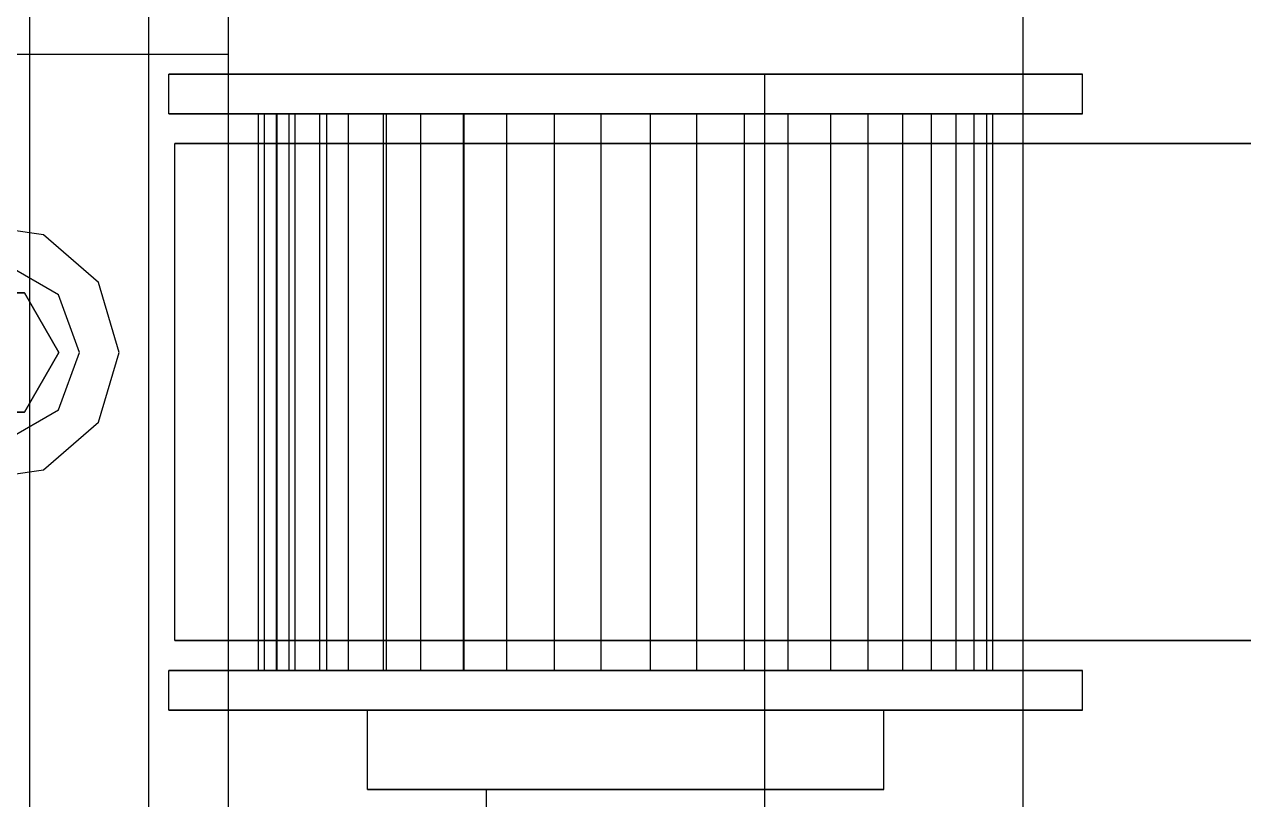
# Model space of a CAD drawing. Header units: millimetres. Extents: x -201 to 3037, y -406 to 3230.
# Drawn here: x 59.7 to 121.1, y 2679.5 to 2718.5 of the extents above; entities that cross this region are included whole.
import ezdxf

# ---------------------------------------------------------------- set-up
doc = ezdxf.new("R2010")
doc.units = ezdxf.units.MM
doc.layers.add('HIDDEN', color=8, linetype='Continuous')
doc.layers.add('VISIBLE', color=7, linetype='Continuous')

msp = doc.modelspace()

# ---------------------------------------------------------------- linework, layer by layer
at = {"layer": 'HIDDEN'}
for points in [[(66, 2000), (66, 2950)], [(66, 2000), (66, 2950)], [(70, 2000), (70, 2950)], [(70, 2000), (70, 2950)], [(70, 2000), (70, 2950)], [(60, 2060), (60, 2890)], [(60, 2060), (60, 2890)], [(60, 2060), (60, 2890)], [(60, 2060), (60, 2890)], [(110, 2635), (110, 2725)], [(10, 2717), (70, 2717)], [(70, 2487), (70, 2717)], [(70, 2667), (70, 2717)], [(113, 2716), (112.423, 2716), (110.722, 2716), (107.982, 2716), (104.34, 2716), (99.979, 2716), (95.118, 2716), (90, 2716), (84.882, 2716), (80.021, 2716), (75.66, 2716), (72.018, 2716), (69.278, 2716), (67.577, 2716), (67, 2716)], [(70, 2714), (70, 2716)], [(97, 2716), (96.824, 2716), (96.307, 2716), (95.473, 2716), (94.364, 2716), (93.037, 2716), (91.558, 2716), (90, 2716), (88.442, 2716), (86.963, 2716), (85.636, 2716), (84.527, 2716), (83.693, 2716), (83.176, 2716), (83, 2716)], [(83, 2716), (83.176, 2716), (83.693, 2716), (84.527, 2716), (85.636, 2716), (86.963, 2716), (88.442, 2716), (90, 2716), (91.558, 2716), (93.037, 2716), (94.364, 2716), (95.473, 2716), (96.307, 2716), (96.824, 2716), (97, 2716)], [(97, 2716), (96.824, 2716), (96.307, 2716), (95.473, 2716), (94.364, 2716), (93.037, 2716), (91.558, 2716), (90, 2716), (88.442, 2716), (86.963, 2716), (85.636, 2716), (84.527, 2716), (83.693, 2716), (83.176, 2716), (83, 2716)], [(83, 2716), (83.044, 2716), (83.176, 2716), (83.393, 2716), (83.693, 2716), (84.073, 2716), (84.527, 2716), (85.05, 2716), (85.636, 2716), (86.276, 2716), (86.963, 2716), (87.688, 2716), (88.442, 2716), (89.216, 2716), (90, 2716)], [(90, 2716), (90.784, 2716), (91.558, 2716), (92.312, 2716), (93.037, 2716), (93.724, 2716), (94.364, 2716), (94.95, 2716), (95.473, 2716), (95.927, 2716), (96.307, 2716), (96.607, 2716), (96.824, 2716), (96.956, 2716), (97, 2716)], [(97, 2714), (97, 2716)], [(110, 2714), (110, 2716)], [(113, 2714), (112.423, 2714), (110.722, 2714), (107.982, 2714), (104.34, 2714), (99.979, 2714), (95.118, 2714), (90, 2714), (84.882, 2714), (80.021, 2714), (75.66, 2714), (72.018, 2714), (69.278, 2714), (67.577, 2714), (67, 2714)], [(71.822, 2714), (71.79, 2714), (71.76, 2714), (71.731, 2714), (71.703, 2714), (71.677, 2714), (71.653, 2714), (71.63, 2714), (71.609, 2714), (71.589, 2714), (71.571, 2714), (71.554, 2714), (71.539, 2714), (71.525, 2714), (71.513, 2714)], [(71.513, 2714), (71.525, 2714), (71.539, 2714), (71.554, 2714), (71.571, 2714), (71.589, 2714), (71.609, 2714), (71.63, 2714), (71.653, 2714), (71.677, 2714), (71.703, 2714), (71.731, 2714), (71.76, 2714), (71.79, 2714), (71.822, 2714)], [(72.421, 2714), (72.416, 2714), (72.4, 2714), (72.374, 2714), (72.337, 2714), (72.291, 2714), (72.235, 2714), (72.17, 2714), (72.096, 2714), (72.015, 2714), (71.926, 2714), (71.831, 2714), (71.729, 2714), (71.623, 2714), (71.513, 2714)], [(71.513, 2714), (71.623, 2714), (71.729, 2714), (71.831, 2714), (71.926, 2714), (72.015, 2714), (72.096, 2714), (72.17, 2714), (72.235, 2714), (72.291, 2714), (72.337, 2714), (72.374, 2714), (72.4, 2714), (72.416, 2714), (72.421, 2714)], [(71.513, 2686), (71.513, 2714)], [(71.822, 2714), (71.963, 2714), (72.102, 2714), (72.236, 2714), (72.365, 2714), (72.487, 2714), (72.601, 2714), (72.704, 2714), (72.796, 2714), (72.876, 2714), (72.943, 2714), (72.996, 2714), (73.034, 2714), (73.057, 2714), (73.065, 2714)], [(73.065, 2714), (73.057, 2714), (73.034, 2714), (72.996, 2714), (72.943, 2714), (72.876, 2714), (72.796, 2714), (72.704, 2714), (72.601, 2714), (72.487, 2714), (72.365, 2714), (72.236, 2714), (72.102, 2714), (71.963, 2714), (71.822, 2714)], [(71.822, 2686), (71.822, 2714)], [(72.421, 2686), (72.421, 2714)], [(73.37, 2714), (73.296, 2714), (73.223, 2714), (73.152, 2714), (73.083, 2714), (73.014, 2714), (72.947, 2714), (72.882, 2714), (72.818, 2714), (72.755, 2714), (72.694, 2714), (72.634, 2714), (72.576, 2714), (72.519, 2714), (72.464, 2714)], [(72.464, 2714), (72.519, 2714), (72.576, 2714), (72.634, 2714), (72.694, 2714), (72.755, 2714), (72.818, 2714), (72.882, 2714), (72.947, 2714), (73.014, 2714), (73.083, 2714), (73.152, 2714), (73.223, 2714), (73.296, 2714), (73.37, 2714)], [(73.065, 2714), (73.061, 2714), (73.051, 2714), (73.035, 2714), (73.012, 2714), (72.982, 2714), (72.946, 2714), (72.905, 2714), (72.857, 2714), (72.804, 2714), (72.745, 2714), (72.681, 2714), (72.613, 2714), (72.54, 2714), (72.464, 2714)], [(72.464, 2714), (72.54, 2714), (72.613, 2714), (72.681, 2714), (72.745, 2714), (72.804, 2714), (72.857, 2714), (72.905, 2714), (72.946, 2714), (72.982, 2714), (73.012, 2714), (73.035, 2714), (73.051, 2714), (73.061, 2714), (73.065, 2714)], [(72.464, 2686), (72.464, 2714)], [(73.065, 2686), (73.065, 2714)], [(73.065, 2686), (73.065, 2714)], [(73.37, 2714), (73.534, 2714), (73.7, 2714), (73.865, 2714), (74.027, 2714), (74.182, 2714), (74.329, 2714), (74.465, 2714), (74.587, 2714), (74.694, 2714), (74.785, 2714), (74.856, 2714), (74.908, 2714), (74.94, 2714), (74.951, 2714)], [(74.951, 2714), (74.94, 2714), (74.908, 2714), (74.856, 2714), (74.785, 2714), (74.694, 2714), (74.587, 2714), (74.465, 2714), (74.329, 2714), (74.182, 2714), (74.027, 2714), (73.865, 2714), (73.7, 2714), (73.534, 2714), (73.37, 2714)], [(73.37, 2686), (73.37, 2714)], [(76.051, 2714), (75.94, 2714), (75.831, 2714), (75.722, 2714), (75.615, 2714), (75.509, 2714), (75.404, 2714), (75.3, 2714), (75.198, 2714), (75.097, 2714), (74.997, 2714), (74.898, 2714), (74.801, 2714), (74.704, 2714), (74.61, 2714)], [(74.61, 2714), (74.704, 2714), (74.801, 2714), (74.898, 2714), (74.997, 2714), (75.097, 2714), (75.198, 2714), (75.3, 2714), (75.404, 2714), (75.509, 2714), (75.615, 2714), (75.722, 2714), (75.831, 2714), (75.94, 2714), (76.051, 2714)], [(74.951, 2714), (74.949, 2714), (74.943, 2714), (74.934, 2714), (74.922, 2714), (74.905, 2714), (74.886, 2714), (74.862, 2714), (74.836, 2714), (74.806, 2714), (74.773, 2714), (74.736, 2714), (74.697, 2714), (74.655, 2714), (74.61, 2714)], [(74.61, 2714), (74.655, 2714), (74.697, 2714), (74.736, 2714), (74.773, 2714), (74.806, 2714), (74.836, 2714), (74.862, 2714), (74.886, 2714), (74.905, 2714), (74.922, 2714), (74.934, 2714), (74.943, 2714), (74.949, 2714), (74.951, 2714)], [(74.61, 2686), (74.61, 2714)], [(74.951, 2686), (74.951, 2714)], [(74.951, 2686), (74.951, 2714)], [(76.051, 2714), (76.226, 2714), (76.41, 2714), (76.599, 2714), (76.789, 2714), (76.976, 2714), (77.156, 2714), (77.325, 2714), (77.48, 2714), (77.618, 2714), (77.734, 2714), (77.827, 2714), (77.895, 2714), (77.937, 2714), (77.951, 2714)], [(77.951, 2714), (77.937, 2714), (77.895, 2714), (77.827, 2714), (77.734, 2714), (77.618, 2714), (77.48, 2714), (77.325, 2714), (77.156, 2714), (76.976, 2714), (76.789, 2714), (76.599, 2714), (76.41, 2714), (76.226, 2714), (76.051, 2714)], [(76.051, 2686), (76.051, 2714)], [(79.683, 2714), (79.543, 2714), (79.403, 2714), (79.265, 2714), (79.128, 2714), (78.991, 2714), (78.855, 2714), (78.721, 2714), (78.587, 2714), (78.454, 2714), (78.322, 2714), (78.191, 2714), (78.061, 2714), (77.932, 2714), (77.804, 2714)], [(77.804, 2714), (77.932, 2714), (78.061, 2714), (78.191, 2714), (78.322, 2714), (78.454, 2714), (78.587, 2714), (78.721, 2714), (78.855, 2714), (78.991, 2714), (79.128, 2714), (79.265, 2714), (79.403, 2714), (79.543, 2714), (79.683, 2714)], [(77.951, 2714), (77.95, 2714), (77.948, 2714), (77.944, 2714), (77.939, 2714), (77.932, 2714), (77.923, 2714), (77.914, 2714), (77.902, 2714), (77.89, 2714), (77.875, 2714), (77.86, 2714), (77.843, 2714), (77.824, 2714), (77.804, 2714)], [(77.804, 2714), (77.824, 2714), (77.843, 2714), (77.86, 2714), (77.875, 2714), (77.89, 2714), (77.902, 2714), (77.914, 2714), (77.923, 2714), (77.932, 2714), (77.939, 2714), (77.944, 2714), (77.948, 2714), (77.95, 2714), (77.951, 2714)], [(77.804, 2686), (77.804, 2714)], [(77.951, 2686), (77.951, 2714)], [(77.951, 2686), (77.951, 2714)], [(79.683, 2714), (79.852, 2714), (80.041, 2714), (80.244, 2714), (80.456, 2714), (80.67, 2714), (80.882, 2714), (81.085, 2714), (81.273, 2714), (81.442, 2714), (81.587, 2714), (81.704, 2714), (81.79, 2714), (81.843, 2714), (81.861, 2714)], [(81.861, 2714), (81.843, 2714), (81.79, 2714), (81.704, 2714), (81.587, 2714), (81.442, 2714), (81.273, 2714), (81.085, 2714), (80.882, 2714), (80.67, 2714), (80.456, 2714), (80.244, 2714), (80.041, 2714), (79.852, 2714), (79.683, 2714)], [(79.683, 2686), (79.683, 2714)], [(84.018, 2714), (83.858, 2714), (83.698, 2714), (83.54, 2714), (83.381, 2714), (83.223, 2714), (83.066, 2714), (82.909, 2714), (82.753, 2714), (82.598, 2714), (82.443, 2714), (82.289, 2714), (82.135, 2714), (81.982, 2714), (81.83, 2714)], [(81.83, 2714), (81.982, 2714), (82.135, 2714), (82.289, 2714), (82.443, 2714), (82.598, 2714), (82.753, 2714), (82.909, 2714), (83.066, 2714), (83.223, 2714), (83.381, 2714), (83.54, 2714), (83.698, 2714), (83.858, 2714), (84.018, 2714)], [(81.861, 2714), (81.861, 2714), (81.86, 2714), (81.859, 2714), (81.858, 2714), (81.857, 2714), (81.855, 2714), (81.853, 2714), (81.851, 2714), (81.848, 2714), (81.845, 2714), (81.842, 2714), (81.838, 2714), (81.834, 2714), (81.83, 2714)], [(81.83, 2714), (81.834, 2714), (81.838, 2714), (81.842, 2714), (81.845, 2714), (81.848, 2714), (81.851, 2714), (81.853, 2714), (81.855, 2714), (81.857, 2714), (81.858, 2714), (81.859, 2714), (81.86, 2714), (81.861, 2714), (81.861, 2714)], [(81.83, 2686), (81.83, 2714)], [(81.861, 2686), (81.861, 2714)], [(81.861, 2686), (81.861, 2714)], [(97, 2714), (96.824, 2714), (96.307, 2714), (95.473, 2714), (94.364, 2714), (93.037, 2714), (91.558, 2714), (90, 2714), (88.442, 2714), (86.963, 2714), (85.636, 2714), (84.527, 2714), (83.693, 2714), (83.176, 2714), (83, 2714)], [(83, 2714), (83.176, 2714), (83.693, 2714), (84.527, 2714), (85.636, 2714), (86.963, 2714), (88.442, 2714), (90, 2714), (91.558, 2714), (93.037, 2714), (94.364, 2714), (95.473, 2714), (96.307, 2714), (96.824, 2714), (97, 2714)], [(84.018, 2714), (84.161, 2714), (84.336, 2714), (84.536, 2714), (84.754, 2714), (84.985, 2714), (85.219, 2714), (85.45, 2714), (85.671, 2714), (85.873, 2714), (86.05, 2714), (86.197, 2714), (86.308, 2714), (86.381, 2714), (86.413, 2714)], [(86.413, 2714), (86.381, 2714), (86.308, 2714), (86.197, 2714), (86.05, 2714), (85.873, 2714), (85.671, 2714), (85.45, 2714), (85.219, 2714), (84.985, 2714), (84.754, 2714), (84.536, 2714), (84.336, 2714), (84.161, 2714), (84.018, 2714)], [(84.018, 2686), (84.018, 2714)], [(88.76, 2714), (88.592, 2714), (88.423, 2714), (88.254, 2714), (88.086, 2714), (87.918, 2714), (87.749, 2714), (87.582, 2714), (87.414, 2714), (87.246, 2714), (87.079, 2714), (86.912, 2714), (86.745, 2714), (86.579, 2714), (86.413, 2714)], [(86.413, 2714), (86.579, 2714), (86.745, 2714), (86.912, 2714), (87.079, 2714), (87.246, 2714), (87.414, 2714), (87.582, 2714), (87.749, 2714), (87.918, 2714), (88.086, 2714), (88.254, 2714), (88.423, 2714), (88.592, 2714), (88.76, 2714)], [(86.413, 2686), (86.413, 2714)], [(88.76, 2714), (88.851, 2714), (88.979, 2714), (89.14, 2714), (89.329, 2714), (89.54, 2714), (89.766, 2714), (90, 2714), (90.234, 2714), (90.46, 2714), (90.671, 2714), (90.86, 2714), (91.021, 2714), (91.149, 2714), (91.24, 2714)], [(91.24, 2714), (91.149, 2714), (91.021, 2714), (90.86, 2714), (90.671, 2714), (90.46, 2714), (90.234, 2714), (90, 2714), (89.766, 2714), (89.54, 2714), (89.329, 2714), (89.14, 2714), (88.979, 2714), (88.851, 2714), (88.76, 2714)], [(88.76, 2686), (88.76, 2714)], [(93.587, 2714), (93.421, 2714), (93.255, 2714), (93.088, 2714), (92.921, 2714), (92.754, 2714), (92.586, 2714), (92.418, 2714), (92.251, 2714), (92.082, 2714), (91.914, 2714), (91.746, 2714), (91.577, 2714), (91.408, 2714), (91.24, 2714)], [(91.24, 2714), (91.408, 2714), (91.577, 2714), (91.746, 2714), (91.914, 2714), (92.082, 2714), (92.251, 2714), (92.418, 2714), (92.586, 2714), (92.754, 2714), (92.921, 2714), (93.088, 2714), (93.255, 2714), (93.421, 2714), (93.587, 2714)], [(91.24, 2686), (91.24, 2714)], [(93.587, 2714), (93.619, 2714), (93.692, 2714), (93.803, 2714), (93.95, 2714), (94.127, 2714), (94.329, 2714), (94.55, 2714), (94.781, 2714), (95.015, 2714), (95.246, 2714), (95.464, 2714), (95.664, 2714), (95.839, 2714), (95.982, 2714)], [(95.982, 2714), (95.839, 2714), (95.664, 2714), (95.464, 2714), (95.246, 2714), (95.015, 2714), (94.781, 2714), (94.55, 2714), (94.329, 2714), (94.127, 2714), (93.95, 2714), (93.803, 2714), (93.692, 2714), (93.619, 2714), (93.587, 2714)], [(93.587, 2686), (93.587, 2714)], [(98.17, 2714), (98.018, 2714), (97.865, 2714), (97.711, 2714), (97.557, 2714), (97.402, 2714), (97.247, 2714), (97.091, 2714), (96.934, 2714), (96.777, 2714), (96.619, 2714), (96.46, 2714), (96.302, 2714), (96.142, 2714), (95.982, 2714)], [(95.982, 2714), (96.142, 2714), (96.302, 2714), (96.46, 2714), (96.619, 2714), (96.777, 2714), (96.934, 2714), (97.091, 2714), (97.247, 2714), (97.402, 2714), (97.557, 2714), (97.711, 2714), (97.865, 2714), (98.018, 2714), (98.17, 2714)], [(95.982, 2686), (95.982, 2714)], [(97, 2686), (97, 2714)], [(98.17, 2714), (98.166, 2714), (98.162, 2714), (98.158, 2714), (98.155, 2714), (98.152, 2714), (98.149, 2714), (98.147, 2714), (98.145, 2714), (98.143, 2714), (98.142, 2714), (98.141, 2714), (98.14, 2714), (98.139, 2714), (98.139, 2714)], [(98.139, 2714), (98.157, 2714), (98.21, 2714), (98.296, 2714), (98.413, 2714), (98.558, 2714), (98.727, 2714), (98.915, 2714), (99.118, 2714), (99.33, 2714), (99.544, 2714), (99.756, 2714), (99.959, 2714), (100.148, 2714), (100.317, 2714)], [(100.317, 2714), (100.148, 2714), (99.959, 2714), (99.756, 2714), (99.544, 2714), (99.33, 2714), (99.118, 2714), (98.915, 2714), (98.727, 2714), (98.558, 2714), (98.413, 2714), (98.296, 2714), (98.21, 2714), (98.157, 2714), (98.139, 2714)], [(98.139, 2714), (98.139, 2714), (98.14, 2714), (98.141, 2714), (98.142, 2714), (98.143, 2714), (98.145, 2714), (98.147, 2714), (98.149, 2714), (98.152, 2714), (98.155, 2714), (98.158, 2714), (98.162, 2714), (98.166, 2714), (98.17, 2714)], [(98.17, 2686), (98.17, 2714)], [(102.196, 2714), (102.068, 2714), (101.939, 2714), (101.809, 2714), (101.678, 2714), (101.546, 2714), (101.413, 2714), (101.279, 2714), (101.145, 2714), (101.009, 2714), (100.872, 2714), (100.735, 2714), (100.597, 2714), (100.457, 2714), (100.317, 2714)], [(100.317, 2714), (100.457, 2714), (100.597, 2714), (100.735, 2714), (100.872, 2714), (101.009, 2714), (101.145, 2714), (101.279, 2714), (101.413, 2714), (101.546, 2714), (101.678, 2714), (101.809, 2714), (101.939, 2714), (102.068, 2714), (102.196, 2714)], [(102.196, 2714), (102.176, 2714), (102.157, 2714), (102.14, 2714), (102.125, 2714), (102.11, 2714), (102.098, 2714), (102.086, 2714), (102.077, 2714), (102.068, 2714), (102.061, 2714), (102.056, 2714), (102.052, 2714), (102.05, 2714), (102.049, 2714)], [(102.049, 2714), (102.063, 2714), (102.105, 2714), (102.173, 2714), (102.266, 2714), (102.382, 2714), (102.52, 2714), (102.675, 2714), (102.844, 2714), (103.024, 2714), (103.211, 2714), (103.401, 2714), (103.59, 2714), (103.774, 2714), (103.949, 2714)], [(103.949, 2714), (103.774, 2714), (103.59, 2714), (103.401, 2714), (103.211, 2714), (103.024, 2714), (102.844, 2714), (102.675, 2714), (102.52, 2714), (102.382, 2714), (102.266, 2714), (102.173, 2714), (102.105, 2714), (102.063, 2714), (102.049, 2714)], [(102.049, 2714), (102.05, 2714), (102.052, 2714), (102.056, 2714), (102.061, 2714), (102.068, 2714), (102.077, 2714), (102.086, 2714), (102.098, 2714), (102.11, 2714), (102.125, 2714), (102.14, 2714), (102.157, 2714), (102.176, 2714), (102.196, 2714)], [(102.196, 2686), (102.196, 2714)], [(105.39, 2714), (105.296, 2714), (105.199, 2714), (105.102, 2714), (105.003, 2714), (104.903, 2714), (104.802, 2714), (104.7, 2714), (104.596, 2714), (104.491, 2714), (104.385, 2714), (104.278, 2714), (104.169, 2714), (104.06, 2714), (103.949, 2714)], [(103.949, 2714), (104.06, 2714), (104.169, 2714), (104.278, 2714), (104.385, 2714), (104.491, 2714), (104.596, 2714), (104.7, 2714), (104.802, 2714), (104.903, 2714), (105.003, 2714), (105.102, 2714), (105.199, 2714), (105.296, 2714), (105.39, 2714)], [(105.39, 2714), (105.345, 2714), (105.303, 2714), (105.264, 2714), (105.227, 2714), (105.194, 2714), (105.164, 2714), (105.138, 2714), (105.114, 2714), (105.095, 2714), (105.078, 2714), (105.066, 2714), (105.057, 2714), (105.051, 2714), (105.049, 2714)], [(105.049, 2714), (105.06, 2714), (105.092, 2714), (105.144, 2714), (105.215, 2714), (105.306, 2714), (105.413, 2714), (105.535, 2714), (105.671, 2714), (105.818, 2714), (105.973, 2714), (106.135, 2714), (106.3, 2714), (106.466, 2714), (106.63, 2714)], [(106.63, 2714), (106.466, 2714), (106.3, 2714), (106.135, 2714), (105.973, 2714), (105.818, 2714), (105.671, 2714), (105.535, 2714), (105.413, 2714), (105.306, 2714), (105.215, 2714), (105.144, 2714), (105.092, 2714), (105.06, 2714), (105.049, 2714)], [(105.049, 2714), (105.051, 2714), (105.057, 2714), (105.066, 2714), (105.078, 2714), (105.095, 2714), (105.114, 2714), (105.138, 2714), (105.164, 2714), (105.194, 2714), (105.227, 2714), (105.264, 2714), (105.303, 2714), (105.345, 2714), (105.39, 2714)], [(105.39, 2686), (105.39, 2714)], [(107.536, 2714), (107.481, 2714), (107.424, 2714), (107.366, 2714), (107.306, 2714), (107.245, 2714), (107.182, 2714), (107.118, 2714), (107.053, 2714), (106.986, 2714), (106.917, 2714), (106.848, 2714), (106.777, 2714), (106.704, 2714), (106.63, 2714)], [(106.63, 2714), (106.704, 2714), (106.777, 2714), (106.848, 2714), (106.917, 2714), (106.986, 2714), (107.053, 2714), (107.118, 2714), (107.182, 2714), (107.245, 2714), (107.306, 2714), (107.366, 2714), (107.424, 2714), (107.481, 2714), (107.536, 2714)], [(106.63, 2686), (106.63, 2714)], [(108.178, 2714), (108.037, 2714), (107.898, 2714), (107.764, 2714), (107.635, 2714), (107.513, 2714), (107.399, 2714), (107.296, 2714), (107.204, 2714), (107.124, 2714), (107.057, 2714), (107.004, 2714), (106.966, 2714), (106.943, 2714), (106.935, 2714)], [(106.935, 2714), (106.939, 2714), (106.949, 2714), (106.965, 2714), (106.988, 2714), (107.018, 2714), (107.054, 2714), (107.095, 2714), (107.143, 2714), (107.196, 2714), (107.255, 2714), (107.319, 2714), (107.387, 2714), (107.46, 2714), (107.536, 2714)], [(107.536, 2714), (107.46, 2714), (107.387, 2714), (107.319, 2714), (107.255, 2714), (107.196, 2714), (107.143, 2714), (107.095, 2714), (107.054, 2714), (107.018, 2714), (106.988, 2714), (106.965, 2714), (106.949, 2714), (106.939, 2714), (106.935, 2714)], [(106.935, 2714), (106.943, 2714), (106.966, 2714), (107.004, 2714), (107.057, 2714), (107.124, 2714), (107.204, 2714), (107.296, 2714), (107.399, 2714), (107.513, 2714), (107.635, 2714), (107.764, 2714), (107.898, 2714), (108.037, 2714), (108.178, 2714)], [(107.536, 2686), (107.536, 2714)], [(108.487, 2714), (108.377, 2714), (108.271, 2714), (108.169, 2714), (108.074, 2714), (107.985, 2714), (107.904, 2714), (107.83, 2714), (107.765, 2714), (107.709, 2714), (107.663, 2714), (107.626, 2714), (107.6, 2714), (107.584, 2714), (107.579, 2714)], [(107.579, 2714), (107.584, 2714), (107.6, 2714), (107.626, 2714), (107.663, 2714), (107.709, 2714), (107.765, 2714), (107.83, 2714), (107.904, 2714), (107.985, 2714), (108.074, 2714), (108.169, 2714), (108.271, 2714), (108.377, 2714), (108.487, 2714)], [(108.178, 2714), (108.21, 2714), (108.24, 2714), (108.269, 2714), (108.297, 2714), (108.323, 2714), (108.347, 2714), (108.37, 2714), (108.391, 2714), (108.411, 2714), (108.429, 2714), (108.446, 2714), (108.461, 2714), (108.475, 2714), (108.487, 2714)], [(108.487, 2714), (108.475, 2714), (108.461, 2714), (108.446, 2714), (108.429, 2714), (108.411, 2714), (108.391, 2714), (108.37, 2714), (108.347, 2714), (108.323, 2714), (108.297, 2714), (108.269, 2714), (108.24, 2714), (108.21, 2714), (108.178, 2714)], [(108.178, 2686), (108.178, 2714)], [(108.487, 2686), (108.487, 2714)], [(90, 2712.5), (87.458, 2712.5), (84.949, 2712.5), (82.503, 2712.5), (80.151, 2712.5), (77.923, 2712.5), (75.847, 2712.5), (73.949, 2712.5), (72.252, 2712.5), (70.779, 2712.5), (69.548, 2712.5), (68.574, 2712.5), (67.869, 2712.5), (67.443, 2712.5), (67.3, 2712.5)], [(70, 2687.5), (70, 2712.5)], [(90, 2712.5), (87.861, 2712.5), (85.75, 2712.5), (83.692, 2712.5), (81.713, 2712.5), (79.838, 2712.5), (78.091, 2712.5), (76.494, 2712.5), (75.067, 2712.5), (73.828, 2712.5), (72.791, 2712.5), (71.972, 2712.5), (71.379, 2712.5), (71.02, 2712.5), (70.9, 2712.5)], [(70.9, 2712.5), (71.02, 2712.5), (71.379, 2712.5), (71.972, 2712.5), (72.791, 2712.5), (73.828, 2712.5), (75.067, 2712.5), (76.494, 2712.5), (78.091, 2712.5), (79.838, 2712.5), (81.713, 2712.5), (83.692, 2712.5), (85.75, 2712.5), (87.861, 2712.5), (90, 2712.5)], [(71.513, 2687.5), (71.513, 2712.5)], [(71.822, 2687.5), (71.822, 2712.5)], [(72.464, 2687.5), (72.464, 2712.5)], [(73.37, 2687.5), (73.37, 2712.5)], [(74.61, 2687.5), (74.61, 2712.5)], [(76.051, 2687.5), (76.051, 2712.5)], [(77.804, 2687.5), (77.804, 2712.5)], [(79.683, 2687.5), (79.683, 2712.5)], [(81.83, 2687.5), (81.83, 2712.5)], [(84.018, 2687.5), (84.018, 2712.5)], [(86.413, 2687.5), (86.413, 2712.5)], [(88.76, 2687.5), (88.76, 2712.5)], [(1140, 2712.5), (90, 2712.5)], [(90, 2712.5), (1140, 2712.5)], [(1140, 2712.5), (90, 2712.5)], [(91.24, 2687.5), (91.24, 2712.5)], [(93.587, 2687.5), (93.587, 2712.5)], [(95.982, 2687.5), (95.982, 2712.5)], [(98.17, 2687.5), (98.17, 2712.5)], [(100.317, 2687.5), (100.317, 2712.5)], [(100.317, 2687.5), (100.317, 2712.5)], [(102.196, 2687.5), (102.196, 2712.5)], [(103.949, 2687.5), (103.949, 2712.5)], [(103.949, 2687.5), (103.949, 2712.5)], [(105.39, 2687.5), (105.39, 2712.5)], [(106.63, 2687.5), (106.63, 2712.5)], [(107.536, 2687.5), (107.536, 2712.5)], [(108.178, 2687.5), (108.178, 2712.5)], [(108.487, 2687.5), (108.487, 2712.5)], [(110, 2687.5), (110, 2712.5)], [(64.5, 2702), (63.468, 2705.514), (60.7, 2707.913), (57.075, 2708.434), (53.743, 2706.912), (51.763, 2703.831), (51.763, 2700.169), (53.743, 2697.088), (57.075, 2695.566), (60.7, 2696.087), (63.468, 2698.486), (64.5, 2702)], [(62.5, 2702), (61.447, 2704.893), (58.781, 2706.432), (55.75, 2705.897), (53.771, 2703.539), (53.771, 2700.461), (55.75, 2698.103), (58.781, 2697.568), (61.447, 2699.107), (62.5, 2702)], [(62.5, 2702), (61.447, 2704.893), (58.781, 2706.432), (55.75, 2705.897), (53.771, 2703.539), (53.771, 2700.461), (55.75, 2698.103), (58.781, 2697.568), (61.447, 2699.107), (62.5, 2702)], [(59.732, 2705), (56.268, 2705)], [(61.464, 2702), (59.732, 2705)], [(59.732, 2699), (61.464, 2702)], [(56.268, 2699), (59.732, 2699)], [(90, 2687.5), (87.458, 2687.5), (84.949, 2687.5), (82.503, 2687.5), (80.151, 2687.5), (77.923, 2687.5), (75.847, 2687.5), (73.949, 2687.5), (72.252, 2687.5), (70.779, 2687.5), (69.548, 2687.5), (68.574, 2687.5), (67.869, 2687.5), (67.443, 2687.5), (67.3, 2687.5)], [(90, 2687.5), (87.861, 2687.5), (85.75, 2687.5), (83.692, 2687.5), (81.713, 2687.5), (79.838, 2687.5), (78.091, 2687.5), (76.494, 2687.5), (75.067, 2687.5), (73.828, 2687.5), (72.791, 2687.5), (71.972, 2687.5), (71.379, 2687.5), (71.02, 2687.5), (70.9, 2687.5)], [(70.9, 2687.5), (71.02, 2687.5), (71.379, 2687.5), (71.972, 2687.5), (72.791, 2687.5), (73.828, 2687.5), (75.067, 2687.5), (76.494, 2687.5), (78.091, 2687.5), (79.838, 2687.5), (81.713, 2687.5), (83.692, 2687.5), (85.75, 2687.5), (87.861, 2687.5), (90, 2687.5)], [(1140, 2687.5), (90, 2687.5)], [(90, 2687.5), (1140, 2687.5)], [(1140, 2687.5), (90, 2687.5)], [(113, 2686), (112.423, 2686), (110.722, 2686), (107.982, 2686), (104.34, 2686), (99.979, 2686), (95.118, 2686), (90, 2686), (84.882, 2686), (80.021, 2686), (75.66, 2686), (72.018, 2686), (69.278, 2686), (67.577, 2686), (67, 2686)], [(70, 2684), (70, 2686)], [(71.822, 2686), (71.79, 2686), (71.76, 2686), (71.731, 2686), (71.703, 2686), (71.677, 2686), (71.653, 2686), (71.63, 2686), (71.609, 2686), (71.589, 2686), (71.571, 2686), (71.554, 2686), (71.539, 2686), (71.525, 2686), (71.513, 2686)], [(71.513, 2686), (71.525, 2686), (71.539, 2686), (71.554, 2686), (71.571, 2686), (71.589, 2686), (71.609, 2686), (71.63, 2686), (71.653, 2686), (71.677, 2686), (71.703, 2686), (71.731, 2686), (71.76, 2686), (71.79, 2686), (71.822, 2686)], [(72.421, 2686), (72.416, 2686), (72.4, 2686), (72.374, 2686), (72.337, 2686), (72.291, 2686), (72.235, 2686), (72.17, 2686), (72.096, 2686), (72.015, 2686), (71.926, 2686), (71.831, 2686), (71.729, 2686), (71.623, 2686), (71.513, 2686)], [(71.513, 2686), (71.623, 2686), (71.729, 2686), (71.831, 2686), (71.926, 2686), (72.015, 2686), (72.096, 2686), (72.17, 2686), (72.235, 2686), (72.291, 2686), (72.337, 2686), (72.374, 2686), (72.4, 2686), (72.416, 2686), (72.421, 2686)], [(71.822, 2686), (71.963, 2686), (72.102, 2686), (72.236, 2686), (72.365, 2686), (72.487, 2686), (72.601, 2686), (72.704, 2686), (72.796, 2686), (72.876, 2686), (72.943, 2686), (72.996, 2686), (73.034, 2686), (73.057, 2686), (73.065, 2686)], [(73.065, 2686), (73.057, 2686), (73.034, 2686), (72.996, 2686), (72.943, 2686), (72.876, 2686), (72.796, 2686), (72.704, 2686), (72.601, 2686), (72.487, 2686), (72.365, 2686), (72.236, 2686), (72.102, 2686), (71.963, 2686), (71.822, 2686)], [(73.37, 2686), (73.296, 2686), (73.223, 2686), (73.152, 2686), (73.083, 2686), (73.014, 2686), (72.947, 2686), (72.882, 2686), (72.818, 2686), (72.755, 2686), (72.694, 2686), (72.634, 2686), (72.576, 2686), (72.519, 2686), (72.464, 2686)], [(72.464, 2686), (72.519, 2686), (72.576, 2686), (72.634, 2686), (72.694, 2686), (72.755, 2686), (72.818, 2686), (72.882, 2686), (72.947, 2686), (73.014, 2686), (73.083, 2686), (73.152, 2686), (73.223, 2686), (73.296, 2686), (73.37, 2686)], [(73.065, 2686), (73.061, 2686), (73.051, 2686), (73.035, 2686), (73.012, 2686), (72.982, 2686), (72.946, 2686), (72.905, 2686), (72.857, 2686), (72.804, 2686), (72.745, 2686), (72.681, 2686), (72.613, 2686), (72.54, 2686), (72.464, 2686)], [(72.464, 2686), (72.54, 2686), (72.613, 2686), (72.681, 2686), (72.745, 2686), (72.804, 2686), (72.857, 2686), (72.905, 2686), (72.946, 2686), (72.982, 2686), (73.012, 2686), (73.035, 2686), (73.051, 2686), (73.061, 2686), (73.065, 2686)], [(73.37, 2686), (73.534, 2686), (73.7, 2686), (73.865, 2686), (74.027, 2686), (74.182, 2686), (74.329, 2686), (74.465, 2686), (74.587, 2686), (74.694, 2686), (74.785, 2686), (74.856, 2686), (74.908, 2686), (74.94, 2686), (74.951, 2686)], [(74.951, 2686), (74.94, 2686), (74.908, 2686), (74.856, 2686), (74.785, 2686), (74.694, 2686), (74.587, 2686), (74.465, 2686), (74.329, 2686), (74.182, 2686), (74.027, 2686), (73.865, 2686), (73.7, 2686), (73.534, 2686), (73.37, 2686)], [(76.051, 2686), (75.94, 2686), (75.831, 2686), (75.722, 2686), (75.615, 2686), (75.509, 2686), (75.404, 2686), (75.3, 2686), (75.198, 2686), (75.097, 2686), (74.997, 2686), (74.898, 2686), (74.801, 2686), (74.704, 2686), (74.61, 2686)], [(74.61, 2686), (74.704, 2686), (74.801, 2686), (74.898, 2686), (74.997, 2686), (75.097, 2686), (75.198, 2686), (75.3, 2686), (75.404, 2686), (75.509, 2686), (75.615, 2686), (75.722, 2686), (75.831, 2686), (75.94, 2686), (76.051, 2686)], [(74.951, 2686), (74.949, 2686), (74.943, 2686), (74.934, 2686), (74.922, 2686), (74.905, 2686), (74.886, 2686), (74.862, 2686), (74.836, 2686), (74.806, 2686), (74.773, 2686), (74.736, 2686), (74.697, 2686), (74.655, 2686), (74.61, 2686)], [(74.61, 2686), (74.655, 2686), (74.697, 2686), (74.736, 2686), (74.773, 2686), (74.806, 2686), (74.836, 2686), (74.862, 2686), (74.886, 2686), (74.905, 2686), (74.922, 2686), (74.934, 2686), (74.943, 2686), (74.949, 2686), (74.951, 2686)], [(76.051, 2686), (76.226, 2686), (76.41, 2686), (76.599, 2686), (76.789, 2686), (76.976, 2686), (77.156, 2686), (77.325, 2686), (77.48, 2686), (77.618, 2686), (77.734, 2686), (77.827, 2686), (77.895, 2686), (77.937, 2686), (77.951, 2686)], [(77.951, 2686), (77.937, 2686), (77.895, 2686), (77.827, 2686), (77.734, 2686), (77.618, 2686), (77.48, 2686), (77.325, 2686), (77.156, 2686), (76.976, 2686), (76.789, 2686), (76.599, 2686), (76.41, 2686), (76.226, 2686), (76.051, 2686)], [(79.683, 2686), (79.543, 2686), (79.403, 2686), (79.265, 2686), (79.128, 2686), (78.991, 2686), (78.855, 2686), (78.721, 2686), (78.587, 2686), (78.454, 2686), (78.322, 2686), (78.191, 2686), (78.061, 2686), (77.932, 2686), (77.804, 2686)], [(77.804, 2686), (77.932, 2686), (78.061, 2686), (78.191, 2686), (78.322, 2686), (78.454, 2686), (78.587, 2686), (78.721, 2686), (78.855, 2686), (78.991, 2686), (79.128, 2686), (79.265, 2686), (79.403, 2686), (79.543, 2686), (79.683, 2686)], [(77.951, 2686), (77.95, 2686), (77.948, 2686), (77.944, 2686), (77.939, 2686), (77.932, 2686), (77.923, 2686), (77.914, 2686), (77.902, 2686), (77.89, 2686), (77.875, 2686), (77.86, 2686), (77.843, 2686), (77.824, 2686), (77.804, 2686)], [(77.804, 2686), (77.824, 2686), (77.843, 2686), (77.86, 2686), (77.875, 2686), (77.89, 2686), (77.902, 2686), (77.914, 2686), (77.923, 2686), (77.932, 2686), (77.939, 2686), (77.944, 2686), (77.948, 2686), (77.95, 2686), (77.951, 2686)], [(79.683, 2686), (79.852, 2686), (80.041, 2686), (80.244, 2686), (80.456, 2686), (80.67, 2686), (80.882, 2686), (81.085, 2686), (81.273, 2686), (81.442, 2686), (81.587, 2686), (81.704, 2686), (81.79, 2686), (81.843, 2686), (81.861, 2686)], [(81.861, 2686), (81.843, 2686), (81.79, 2686), (81.704, 2686), (81.587, 2686), (81.442, 2686), (81.273, 2686), (81.085, 2686), (80.882, 2686), (80.67, 2686), (80.456, 2686), (80.244, 2686), (80.041, 2686), (79.852, 2686), (79.683, 2686)], [(84.018, 2686), (83.858, 2686), (83.698, 2686), (83.54, 2686), (83.381, 2686), (83.223, 2686), (83.066, 2686), (82.909, 2686), (82.753, 2686), (82.598, 2686), (82.443, 2686), (82.289, 2686), (82.135, 2686), (81.982, 2686), (81.83, 2686)], [(81.83, 2686), (81.982, 2686), (82.135, 2686), (82.289, 2686), (82.443, 2686), (82.598, 2686), (82.753, 2686), (82.909, 2686), (83.066, 2686), (83.223, 2686), (83.381, 2686), (83.54, 2686), (83.698, 2686), (83.858, 2686), (84.018, 2686)], [(81.861, 2686), (81.861, 2686), (81.86, 2686), (81.859, 2686), (81.858, 2686), (81.857, 2686), (81.855, 2686), (81.853, 2686), (81.851, 2686), (81.848, 2686), (81.845, 2686), (81.842, 2686), (81.838, 2686), (81.834, 2686), (81.83, 2686)], [(81.83, 2686), (81.834, 2686), (81.838, 2686), (81.842, 2686), (81.845, 2686), (81.848, 2686), (81.851, 2686), (81.853, 2686), (81.855, 2686), (81.857, 2686), (81.858, 2686), (81.859, 2686), (81.86, 2686), (81.861, 2686), (81.861, 2686)], [(97, 2686), (96.824, 2686), (96.307, 2686), (95.473, 2686), (94.364, 2686), (93.037, 2686), (91.558, 2686), (90, 2686), (88.442, 2686), (86.963, 2686), (85.636, 2686), (84.527, 2686), (83.693, 2686), (83.176, 2686), (83, 2686)], [(83, 2686), (83.176, 2686), (83.693, 2686), (84.527, 2686), (85.636, 2686), (86.963, 2686), (88.442, 2686), (90, 2686), (91.558, 2686), (93.037, 2686), (94.364, 2686), (95.473, 2686), (96.307, 2686), (96.824, 2686), (97, 2686)], [(84.018, 2686), (84.161, 2686), (84.336, 2686), (84.536, 2686), (84.754, 2686), (84.985, 2686), (85.219, 2686), (85.45, 2686), (85.671, 2686), (85.873, 2686), (86.05, 2686), (86.197, 2686), (86.308, 2686), (86.381, 2686), (86.413, 2686)], [(86.413, 2686), (86.381, 2686), (86.308, 2686), (86.197, 2686), (86.05, 2686), (85.873, 2686), (85.671, 2686), (85.45, 2686), (85.219, 2686), (84.985, 2686), (84.754, 2686), (84.536, 2686), (84.336, 2686), (84.161, 2686), (84.018, 2686)], [(88.76, 2686), (88.592, 2686), (88.423, 2686), (88.254, 2686), (88.086, 2686), (87.918, 2686), (87.749, 2686), (87.582, 2686), (87.414, 2686), (87.246, 2686), (87.079, 2686), (86.912, 2686), (86.745, 2686), (86.579, 2686), (86.413, 2686)], [(86.413, 2686), (86.579, 2686), (86.745, 2686), (86.912, 2686), (87.079, 2686), (87.246, 2686), (87.414, 2686), (87.582, 2686), (87.749, 2686), (87.918, 2686), (88.086, 2686), (88.254, 2686), (88.423, 2686), (88.592, 2686), (88.76, 2686)], [(88.76, 2686), (88.851, 2686), (88.979, 2686), (89.14, 2686), (89.329, 2686), (89.54, 2686), (89.766, 2686), (90, 2686), (90.234, 2686), (90.46, 2686), (90.671, 2686), (90.86, 2686), (91.021, 2686), (91.149, 2686), (91.24, 2686)], [(91.24, 2686), (91.149, 2686), (91.021, 2686), (90.86, 2686), (90.671, 2686), (90.46, 2686), (90.234, 2686), (90, 2686), (89.766, 2686), (89.54, 2686), (89.329, 2686), (89.14, 2686), (88.979, 2686), (88.851, 2686), (88.76, 2686)], [(93.587, 2686), (93.421, 2686), (93.255, 2686), (93.088, 2686), (92.921, 2686), (92.754, 2686), (92.586, 2686), (92.418, 2686), (92.251, 2686), (92.082, 2686), (91.914, 2686), (91.746, 2686), (91.577, 2686), (91.408, 2686), (91.24, 2686)], [(91.24, 2686), (91.408, 2686), (91.577, 2686), (91.746, 2686), (91.914, 2686), (92.082, 2686), (92.251, 2686), (92.418, 2686), (92.586, 2686), (92.754, 2686), (92.921, 2686), (93.088, 2686), (93.255, 2686), (93.421, 2686), (93.587, 2686)], [(93.587, 2686), (93.619, 2686), (93.692, 2686), (93.803, 2686), (93.95, 2686), (94.127, 2686), (94.329, 2686), (94.55, 2686), (94.781, 2686), (95.015, 2686), (95.246, 2686), (95.464, 2686), (95.664, 2686), (95.839, 2686), (95.982, 2686)], [(95.982, 2686), (95.839, 2686), (95.664, 2686), (95.464, 2686), (95.246, 2686), (95.015, 2686), (94.781, 2686), (94.55, 2686), (94.329, 2686), (94.127, 2686), (93.95, 2686), (93.803, 2686), (93.692, 2686), (93.619, 2686), (93.587, 2686)], [(98.17, 2686), (98.018, 2686), (97.865, 2686), (97.711, 2686), (97.557, 2686), (97.402, 2686), (97.247, 2686), (97.091, 2686), (96.934, 2686), (96.777, 2686), (96.619, 2686), (96.46, 2686), (96.302, 2686), (96.142, 2686), (95.982, 2686)], [(95.982, 2686), (96.142, 2686), (96.302, 2686), (96.46, 2686), (96.619, 2686), (96.777, 2686), (96.934, 2686), (97.091, 2686), (97.247, 2686), (97.402, 2686), (97.557, 2686), (97.711, 2686), (97.865, 2686), (98.018, 2686), (98.17, 2686)], [(97, 2684), (97, 2686)], [(98.17, 2686), (98.166, 2686), (98.162, 2686), (98.158, 2686), (98.155, 2686), (98.152, 2686), (98.149, 2686), (98.147, 2686), (98.145, 2686), (98.143, 2686), (98.142, 2686), (98.141, 2686), (98.14, 2686), (98.139, 2686), (98.139, 2686)], [(98.139, 2686), (98.157, 2686), (98.21, 2686), (98.296, 2686), (98.413, 2686), (98.558, 2686), (98.727, 2686), (98.915, 2686), (99.118, 2686), (99.33, 2686), (99.544, 2686), (99.756, 2686), (99.959, 2686), (100.148, 2686), (100.317, 2686)], [(100.317, 2686), (100.148, 2686), (99.959, 2686), (99.756, 2686), (99.544, 2686), (99.33, 2686), (99.118, 2686), (98.915, 2686), (98.727, 2686), (98.558, 2686), (98.413, 2686), (98.296, 2686), (98.21, 2686), (98.157, 2686), (98.139, 2686)], [(98.139, 2686), (98.139, 2686), (98.14, 2686), (98.141, 2686), (98.142, 2686), (98.143, 2686), (98.145, 2686), (98.147, 2686), (98.149, 2686), (98.152, 2686), (98.155, 2686), (98.158, 2686), (98.162, 2686), (98.166, 2686), (98.17, 2686)], [(102.196, 2686), (102.068, 2686), (101.939, 2686), (101.809, 2686), (101.678, 2686), (101.546, 2686), (101.413, 2686), (101.279, 2686), (101.145, 2686), (101.009, 2686), (100.872, 2686), (100.735, 2686), (100.597, 2686), (100.457, 2686), (100.317, 2686)], [(100.317, 2686), (100.457, 2686), (100.597, 2686), (100.735, 2686), (100.872, 2686), (101.009, 2686), (101.145, 2686), (101.279, 2686), (101.413, 2686), (101.546, 2686), (101.678, 2686), (101.809, 2686), (101.939, 2686), (102.068, 2686), (102.196, 2686)], [(102.196, 2686), (102.176, 2686), (102.157, 2686), (102.14, 2686), (102.125, 2686), (102.11, 2686), (102.098, 2686), (102.086, 2686), (102.077, 2686), (102.068, 2686), (102.061, 2686), (102.056, 2686), (102.052, 2686), (102.05, 2686), (102.049, 2686)], [(102.049, 2686), (102.063, 2686), (102.105, 2686), (102.173, 2686), (102.266, 2686), (102.382, 2686), (102.52, 2686), (102.675, 2686), (102.844, 2686), (103.024, 2686), (103.211, 2686), (103.401, 2686), (103.59, 2686), (103.774, 2686), (103.949, 2686)], [(103.949, 2686), (103.774, 2686), (103.59, 2686), (103.401, 2686), (103.211, 2686), (103.024, 2686), (102.844, 2686), (102.675, 2686), (102.52, 2686), (102.382, 2686), (102.266, 2686), (102.173, 2686), (102.105, 2686), (102.063, 2686), (102.049, 2686)], [(102.049, 2686), (102.05, 2686), (102.052, 2686), (102.056, 2686), (102.061, 2686), (102.068, 2686), (102.077, 2686), (102.086, 2686), (102.098, 2686), (102.11, 2686), (102.125, 2686), (102.14, 2686), (102.157, 2686), (102.176, 2686), (102.196, 2686)], [(105.39, 2686), (105.296, 2686), (105.199, 2686), (105.102, 2686), (105.003, 2686), (104.903, 2686), (104.802, 2686), (104.7, 2686), (104.596, 2686), (104.491, 2686), (104.385, 2686), (104.278, 2686), (104.169, 2686), (104.06, 2686), (103.949, 2686)], [(103.949, 2686), (104.06, 2686), (104.169, 2686), (104.278, 2686), (104.385, 2686), (104.491, 2686), (104.596, 2686), (104.7, 2686), (104.802, 2686), (104.903, 2686), (105.003, 2686), (105.102, 2686), (105.199, 2686), (105.296, 2686), (105.39, 2686)], [(105.39, 2686), (105.345, 2686), (105.303, 2686), (105.264, 2686), (105.227, 2686), (105.194, 2686), (105.164, 2686), (105.138, 2686), (105.114, 2686), (105.095, 2686), (105.078, 2686), (105.066, 2686), (105.057, 2686), (105.051, 2686), (105.049, 2686)], [(105.049, 2686), (105.06, 2686), (105.092, 2686), (105.144, 2686), (105.215, 2686), (105.306, 2686), (105.413, 2686), (105.535, 2686), (105.671, 2686), (105.818, 2686), (105.973, 2686), (106.135, 2686), (106.3, 2686), (106.466, 2686), (106.63, 2686)], [(106.63, 2686), (106.466, 2686), (106.3, 2686), (106.135, 2686), (105.973, 2686), (105.818, 2686), (105.671, 2686), (105.535, 2686), (105.413, 2686), (105.306, 2686), (105.215, 2686), (105.144, 2686), (105.092, 2686), (105.06, 2686), (105.049, 2686)], [(105.049, 2686), (105.051, 2686), (105.057, 2686), (105.066, 2686), (105.078, 2686), (105.095, 2686), (105.114, 2686), (105.138, 2686), (105.164, 2686), (105.194, 2686), (105.227, 2686), (105.264, 2686), (105.303, 2686), (105.345, 2686), (105.39, 2686)], [(107.536, 2686), (107.481, 2686), (107.424, 2686), (107.366, 2686), (107.306, 2686), (107.245, 2686), (107.182, 2686), (107.118, 2686), (107.053, 2686), (106.986, 2686), (106.917, 2686), (106.848, 2686), (106.777, 2686), (106.704, 2686), (106.63, 2686)], [(106.63, 2686), (106.704, 2686), (106.777, 2686), (106.848, 2686), (106.917, 2686), (106.986, 2686), (107.053, 2686), (107.118, 2686), (107.182, 2686), (107.245, 2686), (107.306, 2686), (107.366, 2686), (107.424, 2686), (107.481, 2686), (107.536, 2686)], [(107.536, 2686), (107.46, 2686), (107.387, 2686), (107.319, 2686), (107.255, 2686), (107.196, 2686), (107.143, 2686), (107.095, 2686), (107.054, 2686), (107.018, 2686), (106.988, 2686), (106.965, 2686), (106.949, 2686), (106.939, 2686), (106.935, 2686)], [(106.935, 2686), (106.943, 2686), (106.966, 2686), (107.004, 2686), (107.057, 2686), (107.124, 2686), (107.204, 2686), (107.296, 2686), (107.399, 2686), (107.513, 2686), (107.635, 2686), (107.764, 2686), (107.898, 2686), (108.037, 2686), (108.178, 2686)], [(108.178, 2686), (108.037, 2686), (107.898, 2686), (107.764, 2686), (107.635, 2686), (107.513, 2686), (107.399, 2686), (107.296, 2686), (107.204, 2686), (107.124, 2686), (107.057, 2686), (107.004, 2686), (106.966, 2686), (106.943, 2686), (106.935, 2686)], [(106.935, 2686), (106.939, 2686), (106.949, 2686), (106.965, 2686), (106.988, 2686), (107.018, 2686), (107.054, 2686), (107.095, 2686), (107.143, 2686), (107.196, 2686), (107.255, 2686), (107.319, 2686), (107.387, 2686), (107.46, 2686), (107.536, 2686)], [(108.487, 2686), (108.377, 2686), (108.271, 2686), (108.169, 2686), (108.074, 2686), (107.985, 2686), (107.904, 2686), (107.83, 2686), (107.765, 2686), (107.709, 2686), (107.663, 2686), (107.626, 2686), (107.6, 2686), (107.584, 2686), (107.579, 2686)], [(107.579, 2686), (107.584, 2686), (107.6, 2686), (107.626, 2686), (107.663, 2686), (107.709, 2686), (107.765, 2686), (107.83, 2686), (107.904, 2686), (107.985, 2686), (108.074, 2686), (108.169, 2686), (108.271, 2686), (108.377, 2686), (108.487, 2686)], [(108.178, 2686), (108.21, 2686), (108.24, 2686), (108.269, 2686), (108.297, 2686), (108.323, 2686), (108.347, 2686), (108.37, 2686), (108.391, 2686), (108.411, 2686), (108.429, 2686), (108.446, 2686), (108.461, 2686), (108.475, 2686), (108.487, 2686)], [(108.487, 2686), (108.475, 2686), (108.461, 2686), (108.446, 2686), (108.429, 2686), (108.411, 2686), (108.391, 2686), (108.37, 2686), (108.347, 2686), (108.323, 2686), (108.297, 2686), (108.269, 2686), (108.24, 2686), (108.21, 2686), (108.178, 2686)], [(110, 2684), (110, 2686)], [(113, 2684), (112.423, 2684), (110.722, 2684), (107.982, 2684), (104.34, 2684), (99.979, 2684), (95.118, 2684), (90, 2684), (84.882, 2684), (80.021, 2684), (75.66, 2684), (72.018, 2684), (69.278, 2684), (67.577, 2684), (67, 2684)], [(103, 2684), (102.674, 2684), (101.713, 2684), (100.164, 2684), (98.105, 2684), (95.64, 2684), (92.893, 2684), (90, 2684), (87.107, 2684), (84.36, 2684), (81.895, 2684), (79.836, 2684), (78.287, 2684), (77.326, 2684), (77, 2684)], [(77, 2684), (77.326, 2684), (78.287, 2684), (79.836, 2684), (81.895, 2684), (84.36, 2684), (87.107, 2684), (90, 2684), (92.893, 2684), (95.64, 2684), (98.105, 2684), (100.164, 2684), (101.713, 2684), (102.674, 2684), (103, 2684)], [(97, 2684), (96.824, 2684), (96.307, 2684), (95.473, 2684), (94.364, 2684), (93.037, 2684), (91.558, 2684), (90, 2684), (88.442, 2684), (86.963, 2684), (85.636, 2684), (84.527, 2684), (83.693, 2684), (83.176, 2684), (83, 2684)], [(83, 2684), (83.176, 2684), (83.693, 2684), (84.527, 2684), (85.636, 2684), (86.963, 2684), (88.442, 2684), (90, 2684), (91.558, 2684), (93.037, 2684), (94.364, 2684), (95.473, 2684), (96.307, 2684), (96.824, 2684), (97, 2684)], [(97, 2680), (97, 2684)], [(103, 2680), (102.674, 2680), (101.713, 2680), (100.164, 2680), (98.105, 2680), (95.64, 2680), (92.893, 2680), (90, 2680), (87.107, 2680), (84.36, 2680), (81.895, 2680), (79.836, 2680), (78.287, 2680), (77.326, 2680), (77, 2680)], [(97, 2680), (96.824, 2680), (96.307, 2680), (95.473, 2680), (94.364, 2680), (93.037, 2680), (91.558, 2680), (90, 2680), (88.442, 2680), (86.963, 2680), (85.636, 2680), (84.527, 2680), (83.693, 2680), (83.176, 2680), (83, 2680)], [(83, 2680), (83.176, 2680), (83.693, 2680), (84.527, 2680), (85.636, 2680), (86.963, 2680), (88.442, 2680), (90, 2680), (91.558, 2680), (93.037, 2680), (94.364, 2680), (95.473, 2680), (96.307, 2680), (96.824, 2680), (97, 2680)]]:
    msp.add_lwpolyline(points, dxfattribs=at)
at = {"layer": 'VISIBLE'}
for points in [[(70, 2717), (70, 2720)], [(110, 2716), (110, 2720)], [(10, 2717), (70, 2717)], [(70, 2716), (70, 2717)], [(67, 2716), (67.577, 2716), (69.278, 2716), (72.018, 2716), (75.66, 2716), (80.021, 2716), (84.882, 2716), (90, 2716), (95.118, 2716), (99.979, 2716), (104.34, 2716), (107.982, 2716), (110.722, 2716), (112.423, 2716), (113, 2716)], [(67, 2714), (67, 2716)], [(113, 2714), (113, 2716)], [(67, 2714), (67.577, 2714), (69.278, 2714), (72.018, 2714), (75.66, 2714), (80.021, 2714), (84.882, 2714), (90, 2714), (95.118, 2714), (99.979, 2714), (104.34, 2714), (107.982, 2714), (110.722, 2714), (112.423, 2714), (113, 2714)], [(70, 2712.5), (70, 2714)], [(71.513, 2712.5), (71.513, 2714)], [(71.822, 2712.5), (71.822, 2714)], [(72.464, 2712.5), (72.464, 2714)], [(73.37, 2712.5), (73.37, 2714)], [(74.61, 2712.5), (74.61, 2714)], [(76.051, 2712.5), (76.051, 2714)], [(77.804, 2712.5), (77.804, 2714)], [(79.683, 2712.5), (79.683, 2714)], [(81.83, 2712.5), (81.83, 2714)], [(84.018, 2712.5), (84.018, 2714)], [(86.413, 2712.5), (86.413, 2714)], [(88.76, 2712.5), (88.76, 2714)], [(91.24, 2712.5), (91.24, 2714)], [(93.587, 2712.5), (93.587, 2714)], [(95.982, 2712.5), (95.982, 2714)], [(98.17, 2712.5), (98.17, 2714)], [(100.317, 2712.5), (100.317, 2714)], [(100.317, 2712.5), (100.317, 2714)], [(102.196, 2712.5), (102.196, 2714)], [(103.949, 2712.5), (103.949, 2714)], [(103.949, 2712.5), (103.949, 2714)], [(105.39, 2712.5), (105.39, 2714)], [(106.63, 2712.5), (106.63, 2714)], [(107.536, 2712.5), (107.536, 2714)], [(108.178, 2712.5), (108.178, 2714)], [(108.487, 2712.5), (108.487, 2714)], [(110, 2712.5), (110, 2714)], [(67.3, 2712.5), (67.443, 2712.5), (67.869, 2712.5), (68.574, 2712.5), (69.548, 2712.5), (70.779, 2712.5), (72.252, 2712.5), (73.949, 2712.5), (75.847, 2712.5), (77.923, 2712.5), (80.151, 2712.5), (82.503, 2712.5), (84.949, 2712.5), (87.458, 2712.5), (90, 2712.5)], [(67.3, 2687.5), (67.3, 2712.5)], [(90, 2712.5), (150, 2712.5)], [(64.5, 2702), (63.468, 2705.514), (60.7, 2707.913), (57.075, 2708.434), (53.743, 2706.912), (51.763, 2703.831), (51.763, 2700.169), (53.743, 2697.088), (57.075, 2695.566), (60.7, 2696.087), (63.468, 2698.486), (64.5, 2702)], [(56.268, 2705), (59.732, 2705)], [(59.732, 2705), (61.464, 2702)], [(61.464, 2702), (59.732, 2699)], [(59.732, 2699), (56.268, 2699)], [(67.3, 2687.5), (67.443, 2687.5), (67.869, 2687.5), (68.574, 2687.5), (69.548, 2687.5), (70.779, 2687.5), (72.252, 2687.5), (73.949, 2687.5), (75.847, 2687.5), (77.923, 2687.5), (80.151, 2687.5), (82.503, 2687.5), (84.949, 2687.5), (87.458, 2687.5), (90, 2687.5)], [(70, 2686), (70, 2687.5)], [(71.513, 2686), (71.513, 2687.5)], [(71.822, 2686), (71.822, 2687.5)], [(72.464, 2686), (72.464, 2687.5)], [(73.37, 2686), (73.37, 2687.5)], [(74.61, 2686), (74.61, 2687.5)], [(76.051, 2686), (76.051, 2687.5)], [(77.804, 2686), (77.804, 2687.5)], [(79.683, 2686), (79.683, 2687.5)], [(81.83, 2686), (81.83, 2687.5)], [(84.018, 2686), (84.018, 2687.5)], [(86.413, 2686), (86.413, 2687.5)], [(88.76, 2686), (88.76, 2687.5)], [(90, 2687.5), (150, 2687.5)], [(91.24, 2686), (91.24, 2687.5)], [(93.587, 2686), (93.587, 2687.5)], [(95.982, 2686), (95.982, 2687.5)], [(98.17, 2686), (98.17, 2687.5)], [(100.317, 2686), (100.317, 2687.5)], [(100.317, 2686), (100.317, 2687.5)], [(102.196, 2686), (102.196, 2687.5)], [(103.949, 2686), (103.949, 2687.5)], [(103.949, 2686), (103.949, 2687.5)], [(105.39, 2686), (105.39, 2687.5)], [(106.63, 2686), (106.63, 2687.5)], [(107.536, 2686), (107.536, 2687.5)], [(108.178, 2686), (108.178, 2687.5)], [(108.487, 2686), (108.487, 2687.5)], [(110, 2686), (110, 2687.5)], [(67, 2686), (67.577, 2686), (69.278, 2686), (72.018, 2686), (75.66, 2686), (80.021, 2686), (84.882, 2686), (90, 2686), (95.118, 2686), (99.979, 2686), (104.34, 2686), (107.982, 2686), (110.722, 2686), (112.423, 2686), (113, 2686)], [(67, 2684), (67, 2686)], [(113, 2684), (113, 2686)], [(67, 2684), (67.577, 2684), (69.278, 2684), (72.018, 2684), (75.66, 2684), (80.021, 2684), (84.882, 2684), (90, 2684), (95.118, 2684), (99.979, 2684), (104.34, 2684), (107.982, 2684), (110.722, 2684), (112.423, 2684), (113, 2684)], [(70, 2679), (70, 2684)], [(77, 2680), (77, 2684)], [(103, 2680), (103, 2684)], [(110, 2679), (110, 2684)], [(77, 2680), (77.326, 2680), (78.287, 2680), (79.836, 2680), (81.895, 2680), (84.36, 2680), (87.107, 2680), (90, 2680), (92.893, 2680), (95.64, 2680), (98.105, 2680), (100.164, 2680), (101.713, 2680), (102.674, 2680), (103, 2680)], [(83, 2679), (83, 2680)], [(97, 2679), (97, 2680)]]:
    msp.add_lwpolyline(points, dxfattribs=at)

doc.saveas('drawing.dxf')
